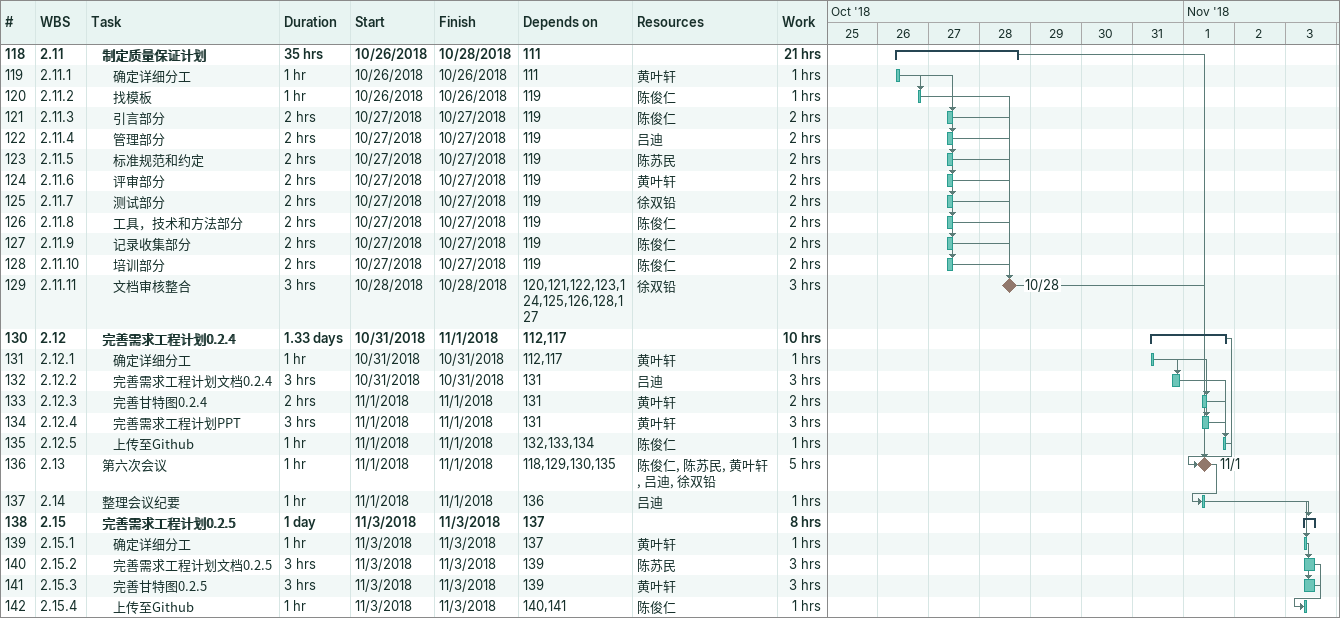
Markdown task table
| ID | WBS | Task | Duration | Start | Finish | Predecessors | Resources | Work (h) |
|---|---|---|---|---|---|---|---|---|
| 118 | 2.11 | **制定质量保证计划** | 35h | 2018-10-26 | 2018-10-28 | 111 |  | 21 |
| 119 | 2.11.1 | 确定详细分工 | 1h | 2018-10-26 | 2018-10-26 | 111 | 黄叶轩 | 1 |
| 120 | 2.11.2 | 找模板 | 1h | 2018-10-26 | 2018-10-26 | 119 | 陈俊仁 | 1 |
| 121 | 2.11.3 | 引言部分 | 2h | 2018-10-27 | 2018-10-27 | 119 | 陈俊仁 | 2 |
| 122 | 2.11.4 | 管理部分 | 2h | 2018-10-27 | 2018-10-27 | 119 | 吕迪 | 2 |
| 123 | 2.11.5 | 标准规范和约定 | 2h | 2018-10-27 | 2018-10-27 | 119 | 陈苏民 | 2 |
| 124 | 2.11.6 | 评审部分 | 2h | 2018-10-27 | 2018-10-27 | 119 | 黄叶轩 | 2 |
| 125 | 2.11.7 | 测试部分 | 2h | 2018-10-27 | 2018-10-27 | 119 | 徐双铅 | 2 |
| 126 | 2.11.8 | 工具，技术和方法部分 | 2h | 2018-10-27 | 2018-10-27 | 119 | 陈俊仁 | 2 |
| 127 | 2.11.9 | 记录收集部分 | 2h | 2018-10-27 | 2018-10-27 | 119 | 陈俊仁 | 2 |
| 128 | 2.11.10 | 培训部分 | 2h | 2018-10-27 | 2018-10-27 | 119 | 陈俊仁 | 2 |
| 129 | 2.11.11 | 文档审核整合 | 3h | 2018-10-28 | 2018-10-28 | 120, 121, 122, 123, 124, 125, 126, 128, 127 | 徐双铅 | 3 |
| 130 | 2.12 | **完善需求工程计划0.2.4** | 1.33d | 2018-10-31 | 2018-11-01 | 112, 117 |  | 10 |
| 131 | 2.12.1 | 确定详细分工 | 1h | 2018-10-31 | 2018-10-31 | 112, 117 | 黄叶轩 | 1 |
| 132 | 2.12.2 | 完善需求工程计划文档0.2.4 | 3h | 2018-10-31 | 2018-10-31 | 131 | 吕迪 | 3 |
| 133 | 2.12.3 | 完善甘特图0.2.4 | 2h | 2018-11-01 | 2018-11-01 | 131 | 黄叶轩 | 2 |
| 134 | 2.12.4 | 完善需求工程计划PPT | 3h | 2018-11-01 | 2018-11-01 | 131 | 黄叶轩 | 3 |
| 135 | 2.12.5 | 上传至Github | 1h | 2018-11-01 | 2018-11-01 | 132, 133, 134 | 陈俊仁 | 1 |
| 136 | 2.13 | 第六次会议 | 1h | 2018-11-01 | 2018-11-01 | 118, 129, 130, 135 | 陈俊仁, 陈苏民, 黄叶轩, 吕迪, 徐双铅 | 5 |
| 137 | 2.14 | 整理会议纪要 | 1h | 2018-11-01 | 2018-11-01 | 136 | 吕迪 | 1 |
| 138 | 2.15 | **完善需求工程计划0.2.5** | 1d | 2018-11-03 | 2018-11-03 | 137 |  | 8 |
| 139 | 2.15.1 | 确定详细分工 | 1h | 2018-11-03 | 2018-11-03 | 137 | 黄叶轩 | 1 |
| 140 | 2.15.2 | 完善需求工程计划文档0.2.5 | 3h | 2018-11-03 | 2018-11-03 | 139 | 陈苏民 | 3 |
| 141 | 2.15.3 | 完善甘特图0.2.5 | 3h | 2018-11-03 | 2018-11-03 | 139 | 黄叶轩 | 3 |
| 142 | 2.15.4 | 上传至Github | 1h | 2018-11-03 | 2018-11-03 | 140, 141 | 陈俊仁 | 1 |
